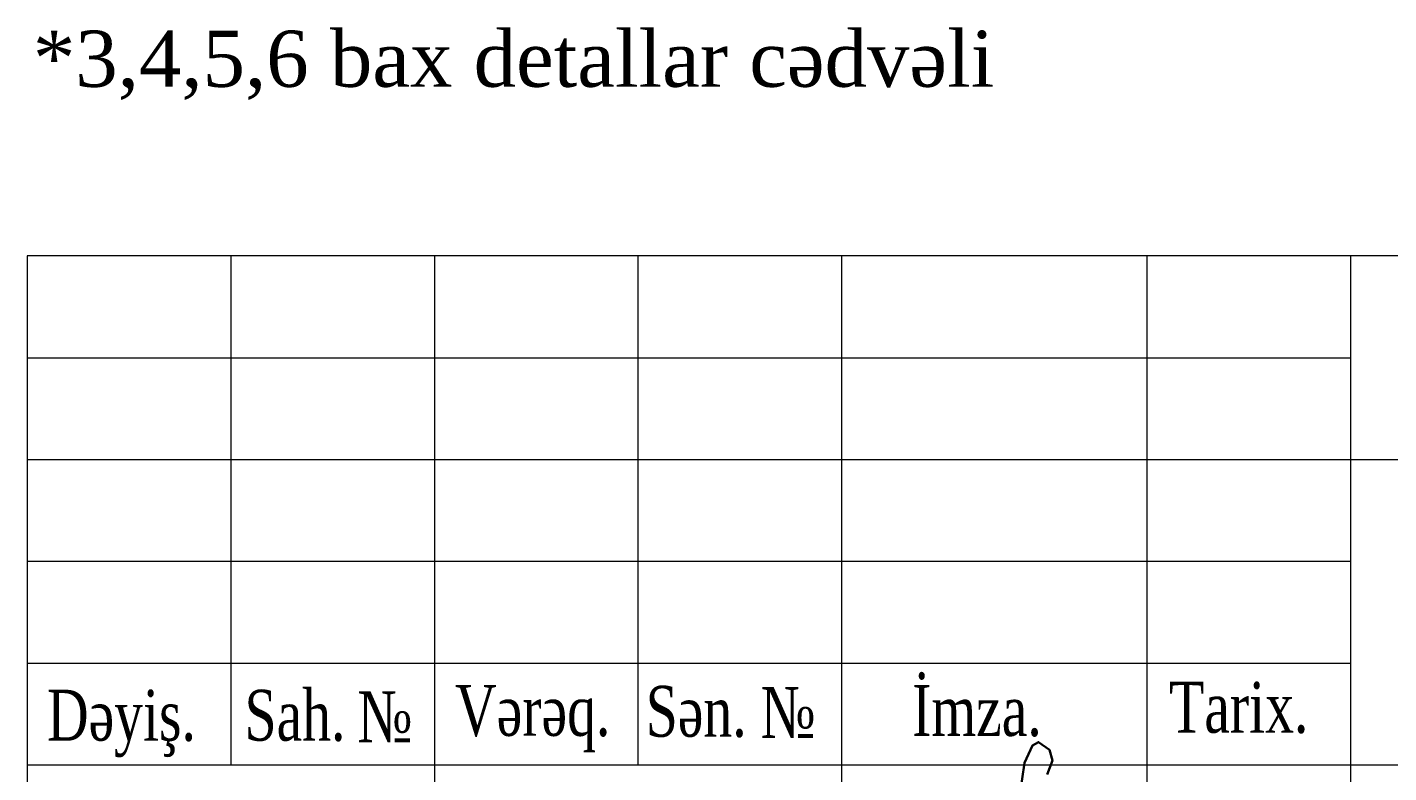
# Model space of a CAD drawing. Header units: millimetres. Extents: x 2591 to 2937, y 558 to 838.
# Drawn here: x 2770.2 to 2828.9, y 588.3 to 620.5 of the extents above; entities that cross this region are included whole.
import ezdxf

# ---------------------------------------------------------------- set-up
doc = ezdxf.new("R2010")
doc.units = ezdxf.units.MM
doc.styles.add('400', font='times.ttf', dxfattribs={"width": 0.75, "height": 300})
doc.styles.add('Times New  Roman', font='times.ttf')

msp = doc.modelspace()

# ---------------------------------------------------------------- linework, layer by layer
at = {"color": 7, "linetype": 'Continuous', "lineweight": 15}
for p, q in [((2778.949, 610.622), (2778.949, 588.67)), ((2787.73, 610.622), (2787.73, 562.327)), ((2796.511, 610.622), (2796.511, 588.67)), ((2805.291, 610.622), (2805.291, 562.327)), ((2818.463, 610.622), (2818.463, 562.327)), ((2827.244, 610.622), (2827.244, 562.327)), ((2770.168, 606.231), (2827.244, 606.231)), ((2770.168, 601.841), (2932.614, 601.841)), ((2770.168, 588.67), (2932.614, 588.67))]:
    msp.add_line(p, q, dxfattribs=at)
at = {"linetype": 'Continuous', "lineweight": 15}
for p, q in [((2770.168, 597.451), (2827.244, 597.451)), ((2770.168, 593.06), (2827.244, 593.06))]:
    msp.add_line(p, q, dxfattribs=at)
at = {"color": 7, "linetype": 'Continuous', "lineweight": 15}
msp.add_lwpolyline([(2770.168, 562.327), (2932.614, 562.327), (2932.614, 610.622), (2770.168, 610.622)], close=True, dxfattribs=at)
at = {"lineweight": 30}
msp.add_lwpolyline([(2814.169, 588.251), (2814.392, 588.852), (2814.26, 589.321), (2813.791, 589.651), (2813.526, 589.507), (2813.189, 588.762), (2812.979, 587.373)], dxfattribs=at)

# ---------------------------------------------------------------- texts
at = {"color": 7, "lineweight": 5, "ltscale": 15, "style": 'Times New  Roman'}
msp.add_text('*3,4,5,6 bax detallar cədvəli', height=2.42361, dxfattribs=at).set_placement((2770.412, 617.914))
at = {"lineweight": 25, "ltscale": 15, "style": '400', "width": 0.75}
for s, height, p in [('İmza.', 2.1952, (2808.339, 589.919)), ('Vərəq.', 2.1952, (2788.626, 589.923)), ('Sən.', 2.1952, (2796.85, 589.886)), ('№', 2.195, (2801.802, 589.831)), ('Tarix.', 2.1952, (2819.425, 590.057))]:
    msp.add_text(s, height=height, dxfattribs=at).set_placement(p)
at = {"lineweight": 25, "ltscale": 15, "char_height": 2.1952, "width": 54.25372, "attachment_point": 1, "style": '400'}
for s, insert in [('{\\fTimes New Roman|b0|i0|c238|p18; Sah.}', (2778.921, 591.911)), ('D{\\fTimes New Roman|b0|i0|c238|p18;əyiş.}', (2771.021, 591.911)), ('№ ', (2784.412, 591.841))]:
    msp.add_mtext(s, dxfattribs=dict(at, insert=insert))

doc.saveas('drawing.dxf')
